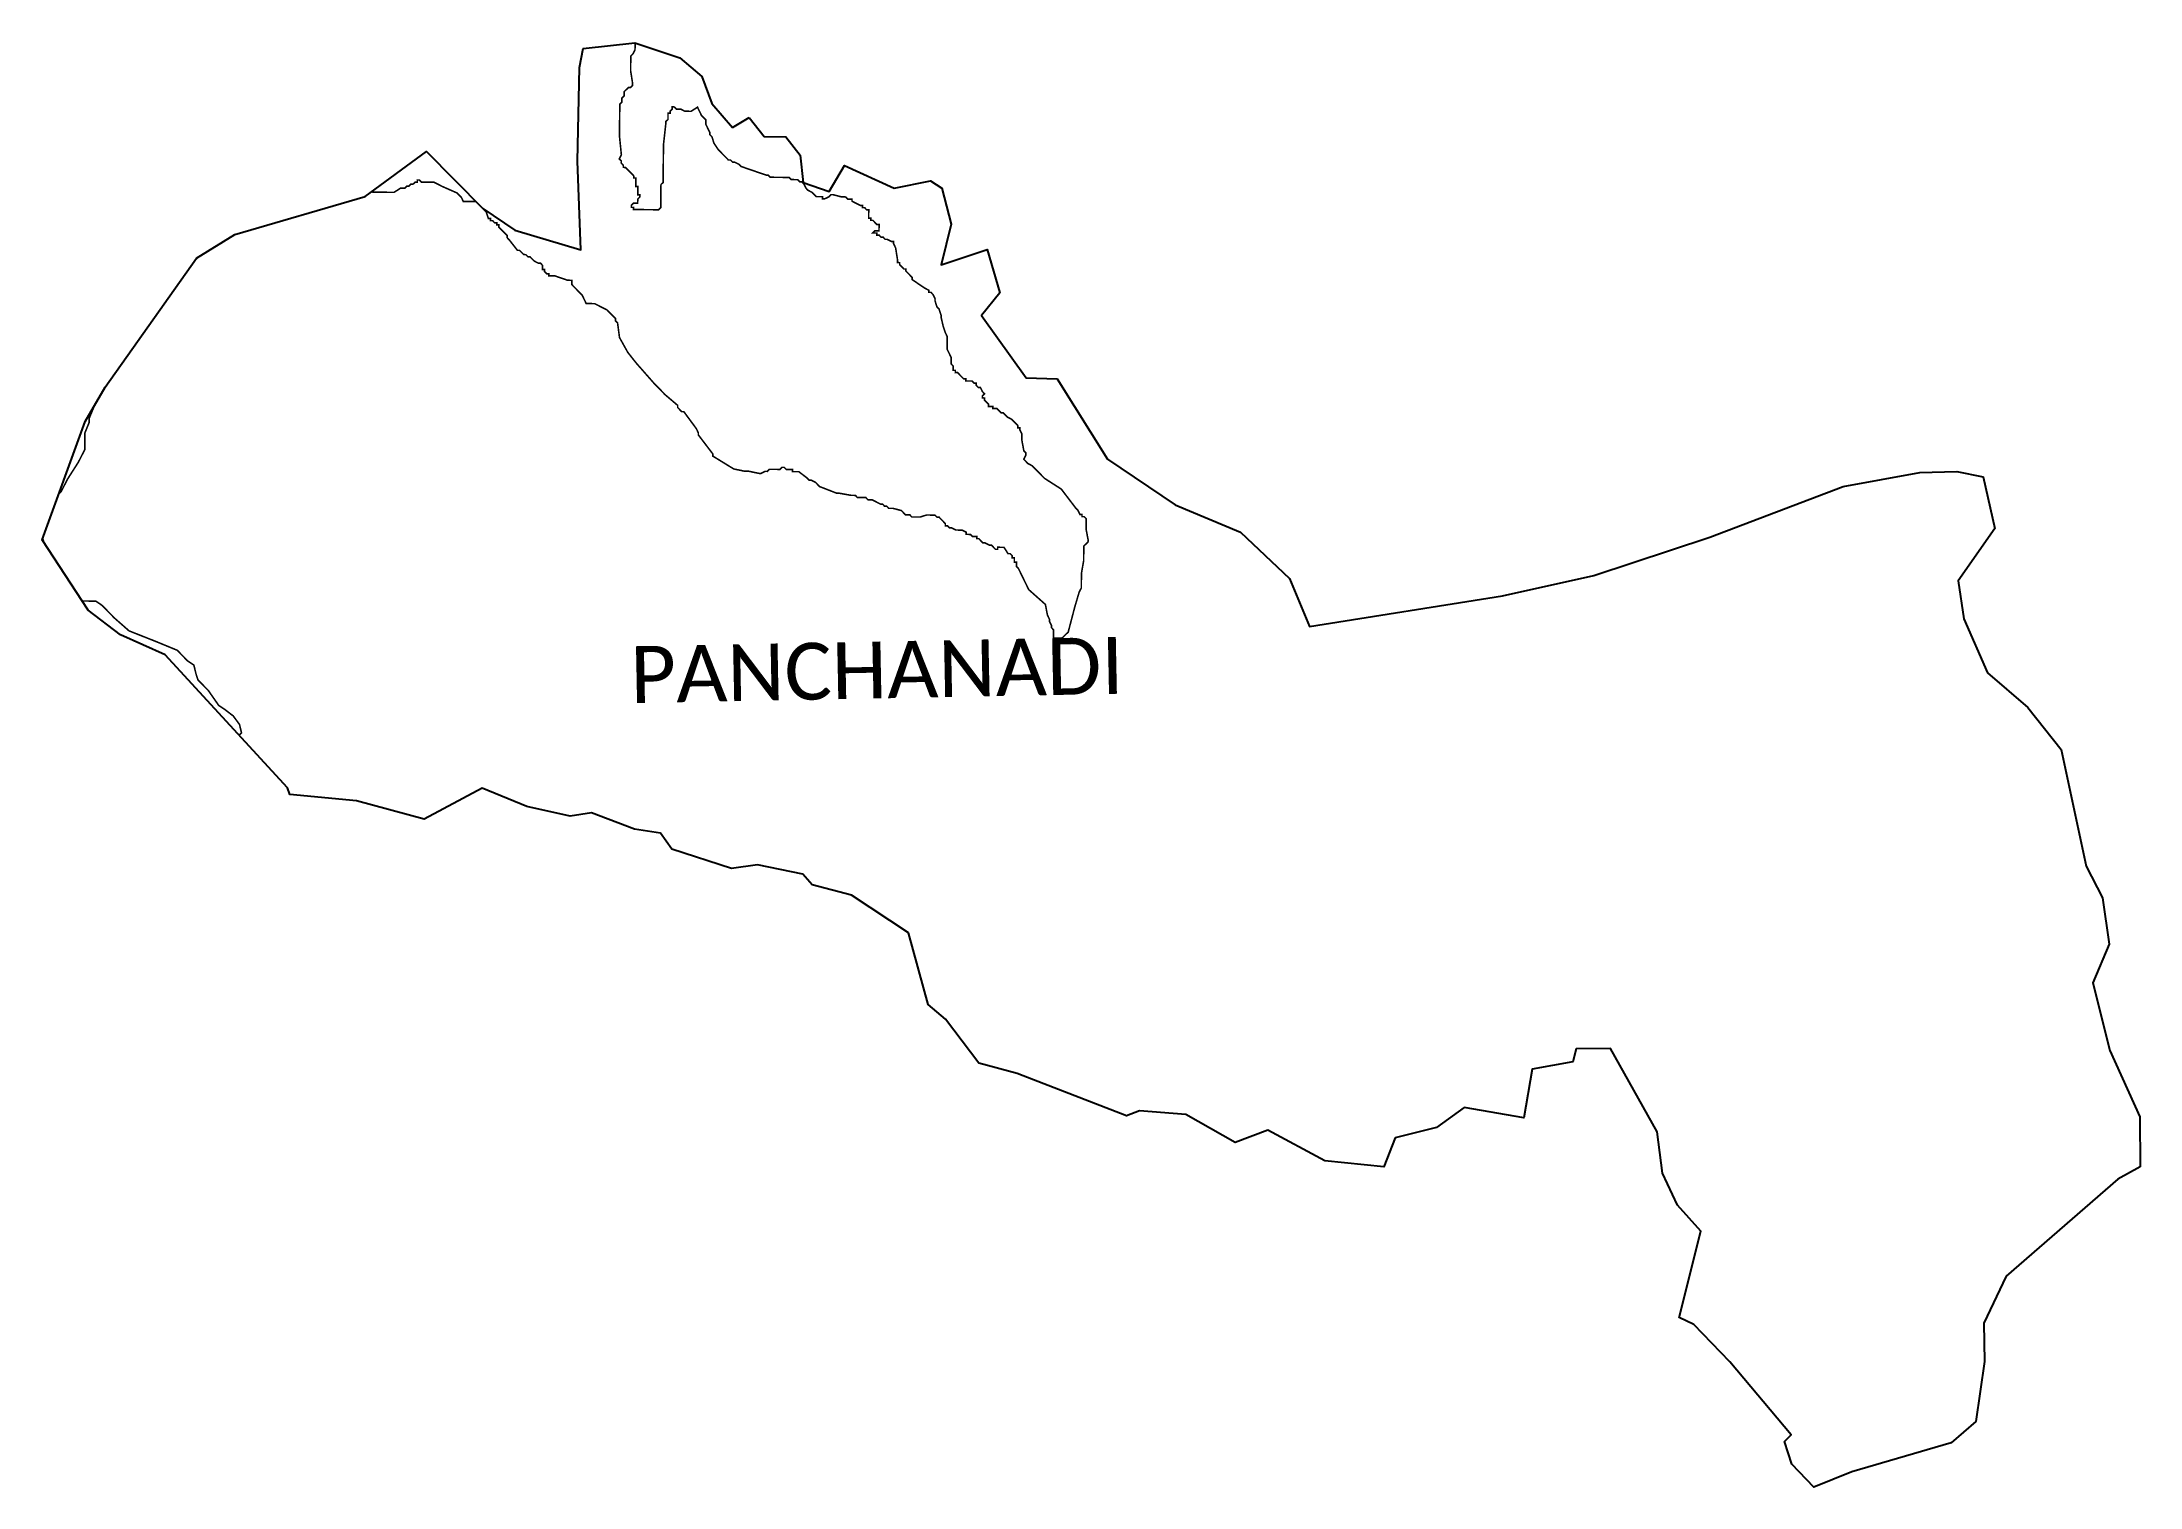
# Model space of a CAD drawing. Header units: metres. Extents: x 301362 to 305374, y 1949282 to 1952045.
import ezdxf

# ---------------------------------------------------------------- set-up
doc = ezdxf.new("R2010")
doc.units = ezdxf.units.M
for name, color, linetype in [('HAZARDS LINE', 1, 'Continuous'), ('village', 3, 'Continuous'), ('VILLAGE NAME', 250, 'Continuous')]:
    doc.layers.add(name, color=color, linetype=linetype)
doc.styles.get("Standard").update_dxf_attribs({"font": 'simplex.shx'})

msp = doc.modelspace()

# ---------------------------------------------------------------- linework, layer by layer
at = {"layer": 'HAZARDS LINE', "lineweight": 18, "const_width": 3.01}
for points in [[(301992.4, 1951758.5), (301995.3, 1951757.9), (302035.5, 1951757.5), (302047.6, 1951765.4), (302055.7, 1951765.3), (302059.7, 1951769.3), (302063.7, 1951769.3), (302067.8, 1951773.3), (302071.8, 1951773.2), (302075.9, 1951777.2), (302079.9, 1951777.2), (302079.9, 1951781.2), (302084, 1951781.1), (302087.9, 1951777.1), (302112, 1951776.8), (302128, 1951768.6), (302156, 1951756.3), (302164, 1951748.2), (302167.9, 1951740.1), (302192, 1951739.9), (302196, 1951735.8), (302199.9, 1951731.7), (302207.9, 1951723.6), (302211.9, 1951719.6), (302215.8, 1951707.5), (302219.8, 1951707.4), (302219.7, 1951703.4), (302223.8, 1951703.4), (302227.7, 1951699.3), (302231.8, 1951699.3), (302231.7, 1951695.3), (302235.7, 1951695.2), (302235.7, 1951691.2), (302239.7, 1951687.1), (302251.6, 1951675), (302251.6, 1951670.9), (302255.5, 1951666.9), (302271.4, 1951646.6), (302275.4, 1951646.6), (302279.4, 1951642.5), (302283.4, 1951638.5), (302287.4, 1951638.4), (302291.4, 1951634.4), (302295.4, 1951634.3), (302303.3, 1951626.2), (302311.3, 1951622.1), (302315.3, 1951622.1), (302319.3, 1951618), (302319.2, 1951610), (302323.2, 1951609.9), (302323.2, 1951605.9), (302327.2, 1951601.9), (302331.2, 1951601.8), (302331.2, 1951597.8), (302343.2, 1951597.7), (302367.2, 1951589.4), (302375.3, 1951589.3), (302375.2, 1951581.3), (302379.2, 1951577.2), (302387.1, 1951569.1), (302391.1, 1951565.1), (302395.1, 1951561), (302399, 1951552.9), (302402.9, 1951544.8), (302419, 1951544.7), (302443, 1951532.4), (302446.9, 1951528.3), (302450.9, 1951524.3), (302458.9, 1951516.2), (302458.8, 1951512.1), (302462.8, 1951508.1), (302466.5, 1951479.9), (302482.3, 1951451.6), (302498.2, 1951431.4), (302533.9, 1951390.8), (302545.9, 1951378.7), (302549.8, 1951374.6), (302553.8, 1951370.5), (302577.7, 1951350.2), (302577.7, 1951346.2), (302581.6, 1951342.1), (302585.6, 1951338.1), (302589.6, 1951338), (302613.4, 1951305.7), (302617.3, 1951297.6), (302617.3, 1951293.6), (302645.1, 1951257.1), (302645, 1951253.1), (302684.9, 1951228.6), (302705, 1951224.4), (302713, 1951224.3), (302733.1, 1951220.1), (302737.1, 1951220), (302745.1, 1951224), (302749.2, 1951223.9), (302753.2, 1951227.9), (302773.3, 1951227.7), (302777.4, 1951231.7), (302781.4, 1951231.6), (302785.4, 1951227.6), (302797.4, 1951227.4), (302797.4, 1951223.4), (302809.4, 1951223.3), (302825.4, 1951211.1), (302829.3, 1951207), (302833.4, 1951207), (302841.3, 1951202.9), (302849.3, 1951194.8), (302881.3, 1951182.4), (302885.3, 1951182.4), (302909.4, 1951178.1), (302917.4, 1951178), (302921.4, 1951173.9), (302937.5, 1951173.8), (302941.4, 1951169.7), (302949.5, 1951169.6), (302965.5, 1951161.4), (302969.5, 1951161.4), (302973.5, 1951157.3), (302977.5, 1951157.3), (302981.4, 1951153.2), (302989.5, 1951153.2), (303005.5, 1951149), (303009.5, 1951144.9), (303013.5, 1951140.9), (303021.5, 1951140.8), (303025.5, 1951136.7), (303041.5, 1951136.6), (303053.6, 1951140.5), (303069.7, 1951140.3), (303073.7, 1951136.2), (303077.7, 1951136.2), (303081.7, 1951132.1), (303085.6, 1951128.1), (303089.6, 1951124), (303089.6, 1951120), (303093.6, 1951120), (303097.6, 1951115.9), (303101.6, 1951115.9), (303109.6, 1951111.8), (303121.6, 1951111.6), (303129.6, 1951107.5), (303129.6, 1951103.5), (303137.6, 1951103.4), (303141.6, 1951099.4), (303149.6, 1951099.3), (303149.6, 1951095.3), (303153.6, 1951095.2), (303161.5, 1951087.1), (303165.6, 1951087.1), (303173.6, 1951083), (303177.6, 1951083), (303181.5, 1951078.9), (303185.5, 1951074.8), (303189.5, 1951074.8), (303189.6, 1951078.8), (303201.6, 1951078.7), (303209.5, 1951066.6), (303213.6, 1951066.5), (303217.5, 1951062.5), (303217.5, 1951058.4), (303221.5, 1951058.4), (303221.4, 1951050.4), (303225.4, 1951050.3), (303225.4, 1951042.3), (303229.3, 1951038.2), (303249, 1950997.8), (303280.9, 1950969.4), (303284.7, 1950949.3), (303288.6, 1950941.2), (303288.6, 1950937.2), (303292.5, 1950929.1), (303292.5, 1950925.1), (303296.4, 1950921), (303296.3, 1950905), (303312.3, 1950904.8), (303324.5, 1950916.7), (303337.1, 1950964.8), (303345.4, 1950992.9), (303349.5, 1951000.8), (303349.8, 1951029), (303354, 1951053), (303354.3, 1951081.2), (303358.4, 1951085.1), (303362.4, 1951089.1), (303362.5, 1951093.1), (303358.7, 1951113.3), (303358.9, 1951133.3), (303354.9, 1951137.4), (303350.9, 1951137.4), (303350.9, 1951141.5), (303346.9, 1951141.5), (303343, 1951149.6), (303339, 1951153.6), (303311.2, 1951190.1), (303279.3, 1951210.5), (303275.3, 1951214.5), (303267.4, 1951222.7), (303263.4, 1951226.7), (303259.4, 1951230.8), (303255.4, 1951234.8), (303247.5, 1951238.9), (303243.5, 1951243), (303239.5, 1951247.1), (303243.6, 1951255), (303243.6, 1951259.1), (303239.7, 1951263.1), (303235.9, 1951283.3), (303236, 1951295.3), (303232, 1951303.4), (303232.1, 1951307.4), (303228.1, 1951307.4), (303228.1, 1951311.5), (303216.2, 1951323.6), (303208.2, 1951327.7), (303204.2, 1951331.8), (303200.2, 1951335.8), (303196.2, 1951335.9), (303188.3, 1951344), (303180.2, 1951344.1), (303180.3, 1951348.1), (303172.2, 1951348.2), (303172.3, 1951352.2), (303168.3, 1951356.3), (303164.3, 1951360.3), (303164.4, 1951364.3), (303160.3, 1951364.4), (303160.4, 1951368.4), (303164.4, 1951372.4), (303160.5, 1951376.4), (303156.5, 1951384.5), (303152.5, 1951384.5), (303148.5, 1951388.6), (303148.6, 1951392.6), (303144.6, 1951392.7), (303140.6, 1951396.7), (303128.5, 1951396.8), (303128.6, 1951400.9), (303124.6, 1951400.9), (303116.6, 1951409), (303112.6, 1951413.1), (303108.6, 1951413.1), (303108.7, 1951417.1), (303104.6, 1951417.2), (303104.7, 1951425.2), (303100.8, 1951429.3), (303100.9, 1951441.3), (303093, 1951457.5), (303093.2, 1951481.6), (303089.3, 1951489.7), (303085.4, 1951501.7), (303081.6, 1951517.9), (303081.6, 1951521.9), (303077.7, 1951534), (303073.7, 1951538), (303069.8, 1951550.1), (303069.9, 1951554.1), (303065.9, 1951562.2), (303062, 1951566.3), (303058, 1951566.3), (303058, 1951570.3), (303050, 1951574.4), (303026.1, 1951590.7), (303026.1, 1951594.8), (303018.2, 1951602.9), (303014.2, 1951606.9), (303014.2, 1951611), (303010.2, 1951611), (303006.2, 1951615.1), (303002.3, 1951619.1), (303002.3, 1951623.1), (302998.3, 1951623.2), (302998.3, 1951627.2), (302994.5, 1951651.3), (302990.6, 1951659.4), (302990.6, 1951663.4), (302986.6, 1951663.5), (302978.6, 1951667.6), (302974.6, 1951667.6), (302970.6, 1951671.7), (302966.6, 1951671.7), (302962.7, 1951675.8), (302958.6, 1951675.8), (302958.7, 1951679.8), (302950.6, 1951679.9), (302954.7, 1951683.9), (302962.7, 1951683.8), (302962.9, 1951695.9), (302958.8, 1951695.9), (302950.9, 1951704), (302946.9, 1951704), (302946.9, 1951708.1), (302942.9, 1951708.1), (302943.1, 1951724.2), (302939, 1951724.2), (302935.1, 1951728.3), (302931.1, 1951728.3), (302931.1, 1951732.3), (302927.1, 1951732.4), (302919.1, 1951736.5), (302911.1, 1951740.6), (302911.1, 1951744.6), (302903.1, 1951744.7), (302899.1, 1951748.7), (302891.1, 1951748.8), (302875.1, 1951753), (302871, 1951753), (302867, 1951749.1), (302858.9, 1951745.1), (302854.9, 1951745.2), (302854.9, 1951749.2), (302842.9, 1951749.3), (302838.9, 1951753.4), (302834.9, 1951757.4), (302826.9, 1951761.5), (302823, 1951765.6), (302819, 1951773.7), (302815.1, 1951777.7), (302811, 1951777.8), (302807.1, 1951781.8), (302795, 1951781.9), (302791, 1951786), (302754.9, 1951786.4), (302750.9, 1951790.4), (302746.9, 1951790.5), (302698.9, 1951807), (302694.9, 1951811.1), (302686.9, 1951815.2), (302682.9, 1951815.2), (302678.9, 1951819.3), (302674.9, 1951819.3), (302666.9, 1951827.4), (302662.9, 1951831.5), (302659, 1951835.5), (302655, 1951839.6), (302647.1, 1951851.7), (302643.2, 1951863.8), (302639.2, 1951867.9), (302639.3, 1951871.9), (302635.3, 1951880), (302631.4, 1951888.1), (302631.5, 1951896.1), (302623.5, 1951904.2), (302615.6, 1951920.4), (302603.5, 1951912.5), (302591.5, 1951912.6), (302583.5, 1951916.7), (302575.4, 1951916.8), (302571.5, 1951920.8), (302567.4, 1951920.9), (302567.4, 1951916.8), (302563.3, 1951912.9), (302563.3, 1951908.8), (302559.3, 1951908.9), (302559.2, 1951896.8), (302555.1, 1951892.9), (302555.1, 1951888.8), (302550.6, 1951848.7), (302549.9, 1951776.4), (302545.8, 1951772.4), (302545.4, 1951728.2), (302541.3, 1951724.2), (302493.1, 1951724.7), (302493.2, 1951728.8), (302489.2, 1951728.8), (302489.2, 1951732.8), (302493.3, 1951736.8), (302501.3, 1951736.7), (302501.4, 1951744.7), (302505.4, 1951748.7), (302505.5, 1951752.7), (302501.5, 1951752.8), (302501.6, 1951768.8), (302497.6, 1951768.9), (302497.8, 1951785), (302493.7, 1951785), (302493.8, 1951789), (302489.8, 1951793.1), (302485.8, 1951797.1), (302481.9, 1951801.2), (302477.9, 1951805.2), (302473.9, 1951805.3), (302473.9, 1951809.3), (302469.9, 1951813.4), (302470, 1951817.4), (302466, 1951821.4), (302470.1, 1951829.4), (302466.4, 1951865.6), (302467.1, 1951925.9), (302471.1, 1951929.9), (302471.2, 1951937.9), (302475.3, 1951941.9), (302475.3, 1951949.9), (302483.5, 1951957.9), (302487.5, 1951957.8), (302491.5, 1951961.8), (302491.6, 1951965.8), (302487.8, 1951990), (302488.1, 1952018.1), (302492.1, 1952022.1), (302496.2, 1952030.1), (302496.4, 1952042.1), (302494.9, 1952043.6)], [(301654.8, 1951627), (301659.7, 1951632.6)], [(301394.9, 1951181.4), (301399, 1951185.4), (301411.3, 1951209.4), (301431.7, 1951241.3), (301444, 1951265.3), (301444.3, 1951297.5), (301452.5, 1951317.5), (301452.6, 1951325.5), (301460.9, 1951345.5), (301460.9, 1951346.2)], [(301366.4, 1951087.6), (301363.7, 1951095.9)], [(301739.7, 1950719), (301739.7, 1950719.9), (301743.8, 1950723.9), (301739.9, 1950740), (301728, 1950756.2), (301712.1, 1950768.4), (301700.1, 1950776.5), (301680.3, 1950804.9), (301668.4, 1950817), (301660.5, 1950825.2), (301656.6, 1950837.3), (301652.7, 1950853.4), (301640.7, 1950861.5), (301620.9, 1950881.8), (301580.9, 1950898.3), (301528.8, 1950918.9), (301501, 1950943.3), (301485.1, 1950959.5), (301477.1, 1950967.7), (301465.1, 1950975.8), (301439, 1950976.1)]]:
    msp.add_lwpolyline(points, dxfattribs=at)
at = {"layer": 'village', "color": 3, "flags": 128}
msp.add_lwpolyline([(302682.8, 1951881.8), (302714.7, 1951900.5)], dxfattribs=at)
at = {"layer": 'village', "color": 3, "true_color": 0x00ff00}
for points in [[(305373.9, 1949893.8, 0), (305331.7, 1949870.4, 0), (305118, 1949684.8, 0), (305074.9, 1949595.1, 0), (305076.6, 1949522, 0), (305059.9, 1949406.7, 0), (305012.7, 1949366, 0), (304822.6, 1949310.7, 0), (304750.1, 1949281.7, 0), (304708, 1949325.4, 0), (304694.1, 1949368.5, 0), (304706.9, 1949381.2, 0), (304589.5, 1949520.8, 0), (304520.8, 1949592.7, 0), (304492.6, 1949606.1, 0), (304534.1, 1949770.8, 0), (304489.6, 1949821, 0), (304460.9, 1949881.8, 0), (304450.7, 1949961, 0), (304361.6, 1950120.3, 0), (304296, 1950119.5, 0), (304289.4, 1950094.8, 0), (304211.8, 1950080.8, 0), (304195.8, 1949987.7, 0), (304081.5, 1950007.2, 0), (304028.7, 1949969, 0), (303949.5, 1949949.6, 0), (303927.9, 1949894.1, 0), (303815.4, 1949905.3, 0), (303706.1, 1949963.8, 0), (303643.4, 1949940.4, 0), (303549.1, 1949993.8, 0), (303460.9, 1950001, 0), (303436.1, 1949991.6, 0), (303227.2, 1950072.4, 0), (303153.7, 1950092.5, 0), (303090, 1950176.3, 0), (303056.9, 1950204.5, 0), (303019.4, 1950341.5, 0), (302910.1, 1950413.7, 0), (302835.2, 1950433.1, 0), (302817.2, 1950453.4, 0), (302730.5, 1950471.4, 0), (302680.5, 1950464.6, 0), (302566.6, 1950501.7, 0), (302545.2, 1950532.3, 0), (302495.1, 1950539.9, 0), (302412.8, 1950571, 0), (302372, 1950564.4, 0), (302289.2, 1950582.8, 0), (302203.9, 1950617.9, 0), (302092.8, 1950558.8, 0), (301963.4, 1950594.1, 0), (301836.3, 1950605.7, 0), (301832, 1950619, 0), (301597.8, 1950872.9, 0), (301512.4, 1950911.3, 0), (301450.6, 1950958.2, 0), (301362.8, 1951093.2, 0), (301445.1, 1951319.1, 0), (301483.4, 1951385, 0), (301658, 1951631.5, 0), (301731.1, 1951676.8, 0), (301980.1, 1951749.5, 0), (302097.5, 1951835.9, 0), (302205, 1951726.7, 0), (302266.7, 1951685, 0), (302392.4, 1951647.5, 0), (302386.1, 1951817.2, 0), (302389.8, 1951996.4, 0), (302396.8, 1952032.3, 0), (302495.8, 1952043.7, 0), (302581.6, 1952014.6, 0), (302623.9, 1951978.8, 0), (302643.3, 1951927.7, 0), (302682.8, 1951881.8, 0)], [(302714.7, 1951900.5, 0), (302743.3, 1951864.4, 0), (302784.6, 1951863.6, 0), (302811.9, 1951828.4, 0), (302817.6, 1951776.5, 0), (302867.5, 1951759.1, 0), (302897, 1951808.7, 0), (302991.6, 1951765.8, 0), (303061.4, 1951779.4, 0), (303082.6, 1951765.2, 0), (303100.5, 1951696.4, 0), (303081.3, 1951618.7, 0), (303169.6, 1951648.3, 0), (303193.8, 1951565.6, 0), (303158.5, 1951522, 0), (303244.2, 1951402.9, 0), (303303.1, 1951400.8, 0), (303399.5, 1951247.2, 0), (303529.1, 1951159.9, 0), (303653.9, 1951107.4, 0), (303747.4, 1951018.9, 0), (303785.9, 1950927.2, 0), (304154.9, 1950986.1, 0), (304329.2, 1951024.7, 0), (304551, 1951097.8, 0), (304806.1, 1951195.1, 0), (304952.9, 1951221.5, 0), (305023.3, 1951223.7, 0), (305073.9, 1951213.3, 0), (305096.5, 1951115, 0), (305026.3, 1951014.9, 0), (305037, 1950941.8, 0), (305082.1, 1950838.8, 0), (305159.2, 1950772.2, 0), (305222.8, 1950692.2, 0), (305271.1, 1950468.7, 0), (305302.3, 1950408.7, 0), (305315, 1950319.5, 0), (305283.6, 1950246.1, 0), (305316.3, 1950116.6, 0), (305373.5, 1949989.7, 0), (305373.9, 1949893.8, 0)]]:
    msp.add_polyline3d(points, dxfattribs=at)

# ---------------------------------------------------------------- texts
at = {"layer": 'VILLAGE NAME', "insert": (302485.9, 1950889.4), "char_height": 108.748, "attachment_point": 1, "rotation": 1.1028}
msp.add_mtext_dynamic_manual_height_columns('{\\fCalibri|b0|i0|c0|p34;PANCHANADI}', width=1571.314, gutter_width=543.7, heights=[0], dxfattribs=at)

doc.saveas('drawing.dxf')
